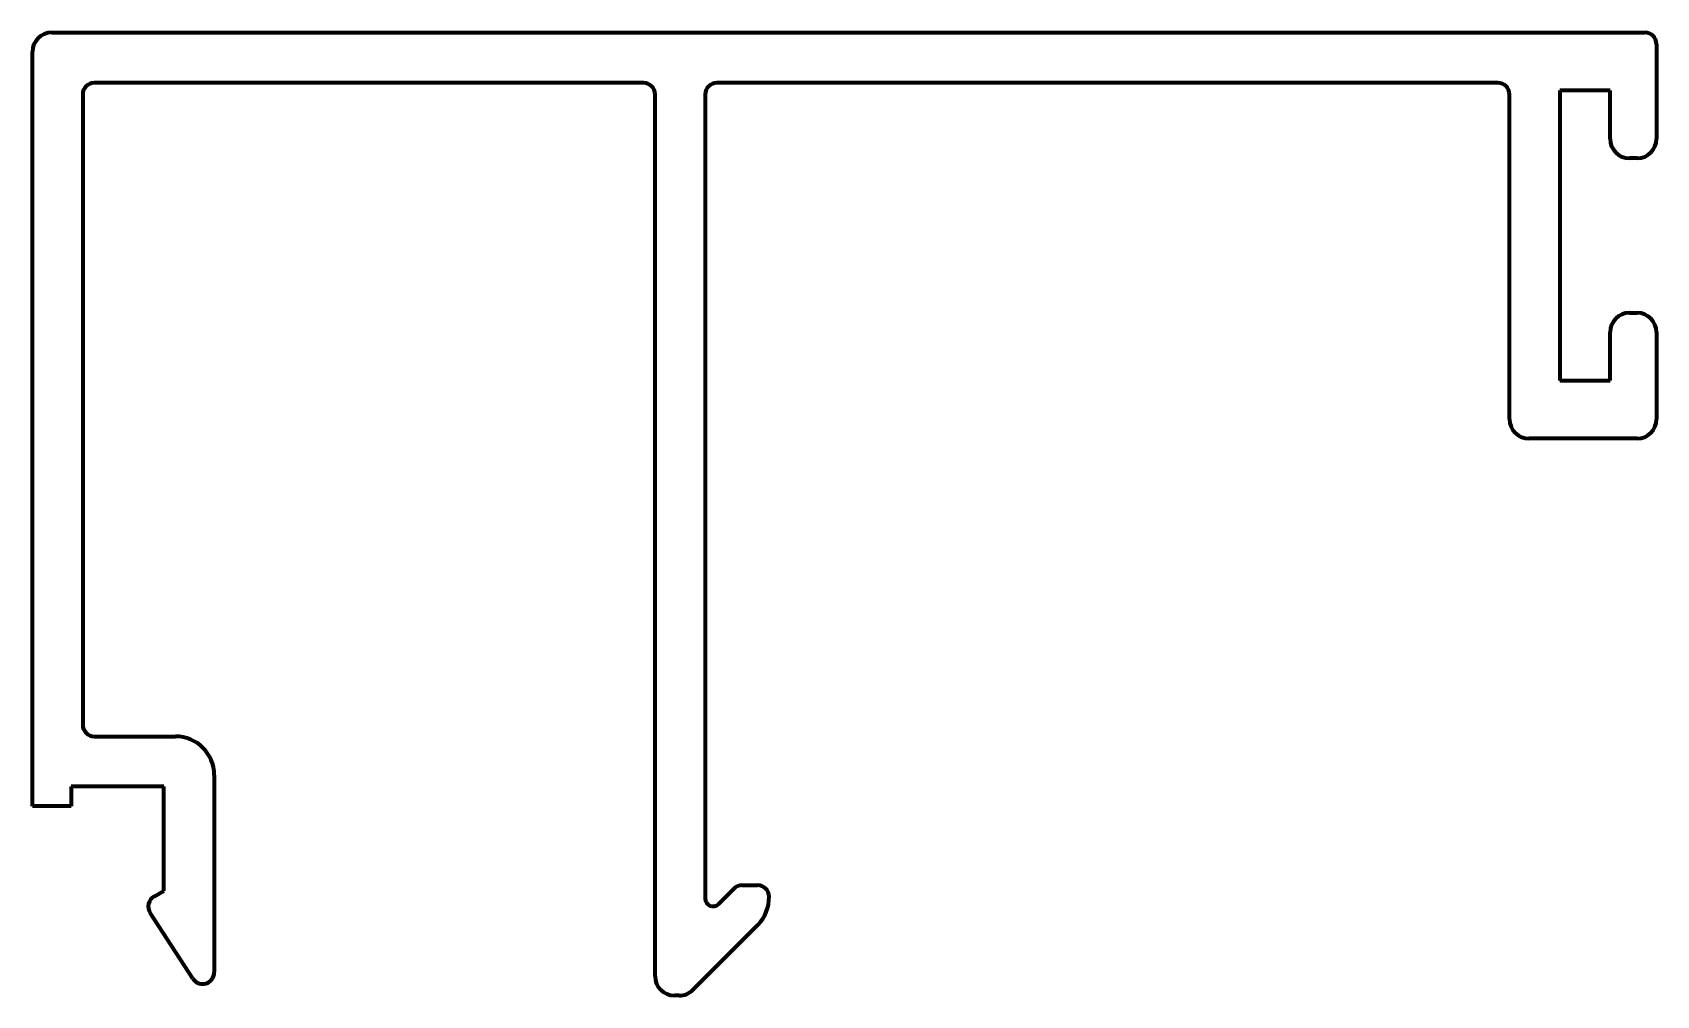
# Model space of a CAD drawing. Header units: millimetres. Extents: x 157 to 199, y -0.4 to 24.5.
import ezdxf

# ---------------------------------------------------------------- set-up
doc = ezdxf.new("R2010")
doc.units = ezdxf.units.MM

msp = doc.modelspace()

# ---------------------------------------------------------------- linework, layer by layer
at = {"lineweight": 100}
for p, q in [((157.501, 24.48), (198.701, 24.48)), ((157.001, 4.48), (157.001, 23.98)), ((199.001, 24.18), (199.001, 21.73)), ((172.801, 23.18), (158.601, 23.18)), ((194.901, 23.18), (174.701, 23.18)), ((158.301, 22.88), (158.301, 6.58)), ((173.101, 0.08), (173.101, 22.88)), ((174.401, 22.88), (174.401, 2.087)), ((195.201, 14.48), (195.201, 22.88)), ((197.801, 22.98), (196.501, 22.98)), ((196.501, 22.98), (196.501, 15.48)), ((197.801, 21.73), (197.801, 22.98)), ((198.501, 21.23), (198.301, 21.23)), ((198.301, 17.23), (198.501, 17.23)), ((197.801, 15.48), (197.801, 16.73)), ((199.001, 16.73), (199.001, 14.48)), ((196.501, 15.48), (197.801, 15.48)), ((198.501, 13.98), (195.701, 13.98)), ((158.601, 6.28), (160.701, 6.28)), ((161.701, 5.28), (161.701, 0.18)), ((160.401, 4.98), (158.001, 4.98)), ((158.001, 4.98), (158.001, 4.48)), ((160.401, 2.287), (160.401, 4.98)), ((158.001, 4.48), (157.001, 4.48)), ((160.147, 2.14), (160.401, 2.287)), ((174.743, 1.946), (175.138, 2.341)), ((175.35, 2.429), (175.751, 2.429)), ((161.15, 0.017), (160.046, 1.717)), ((175.759, 1.406), (174.079, -0.273)), ((173.726, -0.42), (173.601, -0.42))]:
    msp.add_line(p, q, dxfattribs=at)
for centre, radius, start, end in [((157.501, 23.98), 0.5, 90, 180), ((198.701, 24.18), 0.3, 0, 90), ((158.601, 22.88), 0.3, 90, 180), ((172.801, 22.88), 0.3, 0, 90), ((174.701, 22.88), 0.3, 90, 180), ((194.901, 22.88), 0.3, 0, 90), ((198.301, 21.73), 0.5, 180, 270), ((198.501, 21.73), 0.5, 270, 0), ((198.301, 16.73), 0.5, 90, 180), ((198.501, 16.73), 0.5, 0, 90), ((195.701, 14.48), 0.5, 180, 270), ((198.501, 14.48), 0.5, 270, 0), ((158.601, 6.58), 0.3, 180, 270), ((160.701, 5.28), 1, 0, 90), ((160.297, 1.88), 0.3, 120, 213), ((175.35, 2.129), 0.3, 90, 135), ((175.751, 2.129), 0.3, 1.3218, 90), ((175.051, 2.113), 1, 315, 1.3218), ((174.601, 2.087), 0.2, 180, 315), ((161.401, 0.18), 0.3, 213, 0), ((173.601, 0.08), 0.5, 180, 270), ((173.726, 0.08), 0.5, 270, 315)]:
    msp.add_arc(centre, radius, start, end, dxfattribs=at)

doc.saveas('drawing.dxf')
